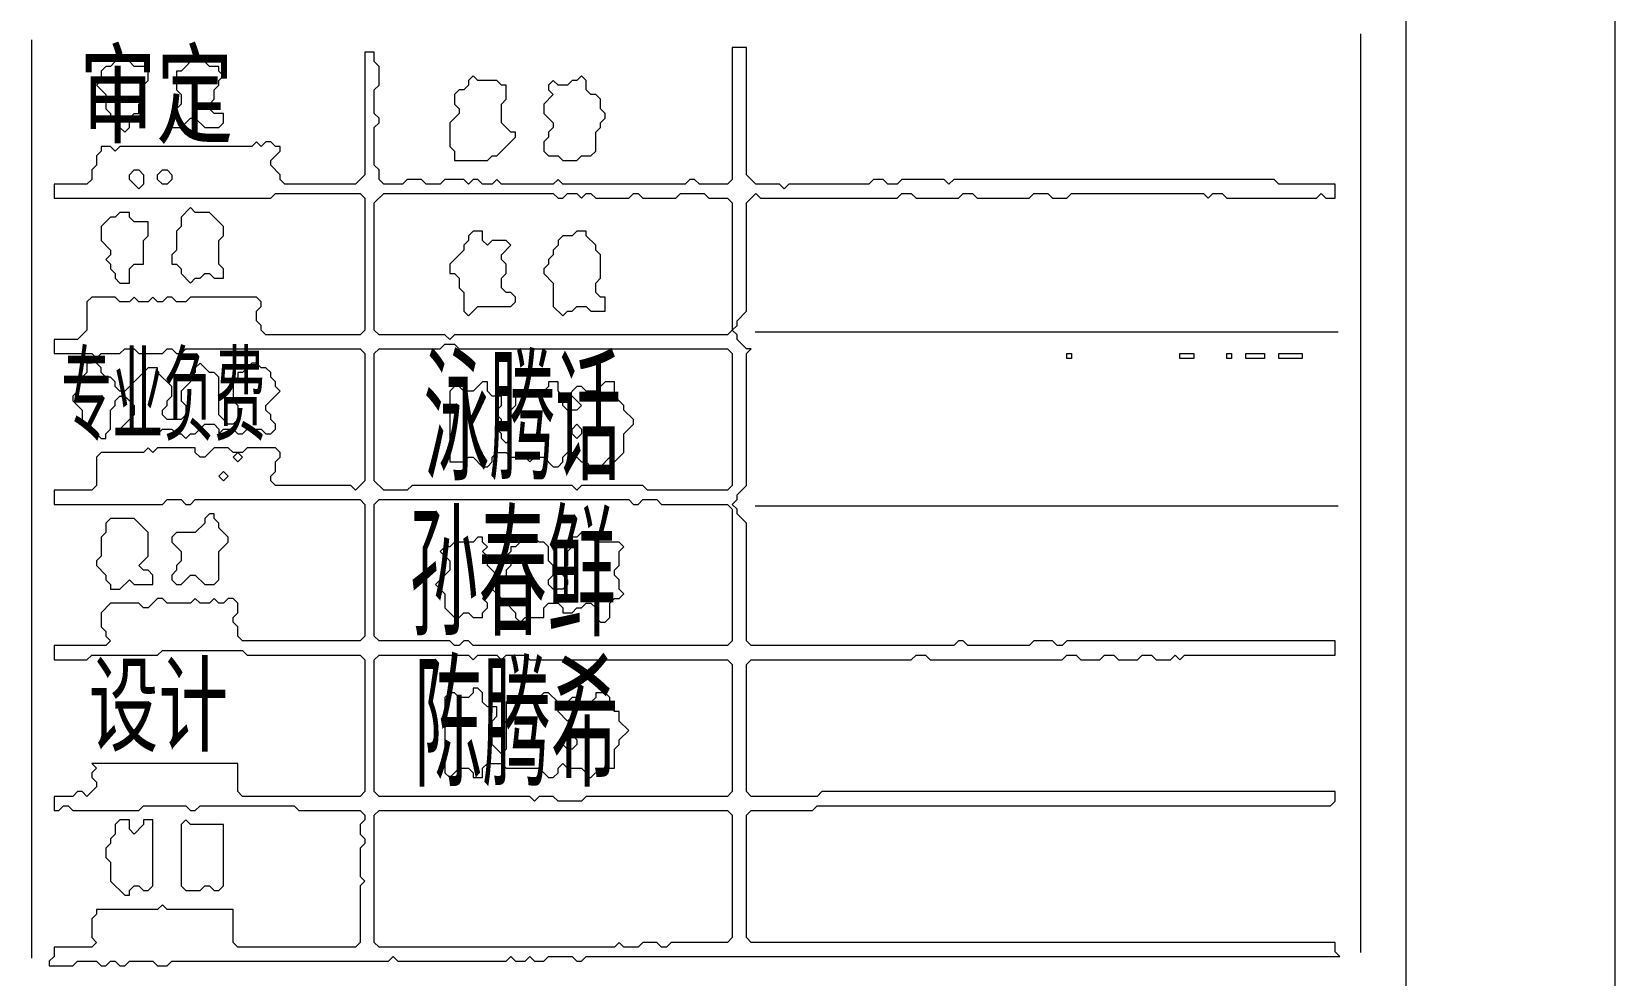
# Model space of a CAD drawing. Extents: x 20 to 3943, y 20 to 2783.
# Drawn here: x 3558.3 to 3894.5, y 410 to 610.4 of the extents above; entities that cross this region are included whole.
import ezdxf

# ---------------------------------------------------------------- set-up
doc = ezdxf.new("R2010")
doc.units = 0
for name, color, linetype, lineweight in [('OCR_TEXT', 6, 'Continuous', 0), ('TRACE_CURVE', 6, 'Continuous', 0), ('TRACE_STRAIGHT', 5, 'Continuous', 0), ('TRACE_TEXT_SYMBOL', 6, 'Continuous', 0)]:
    doc.layers.add(name, color=color, linetype=linetype, lineweight=lineweight)
doc.styles.add('wqy-unicode', font='wqy-unicode.lff')

msp = doc.modelspace()

# ---------------------------------------------------------------- linework, layer by layer
at = {"layer": 'TRACE_CURVE', "color": 6}
for points in [[(3707, 607), (3707, 579), (3706, 578), (3700, 578), (3699, 579), (3698, 579), (3697, 578), (3671, 578), (3670, 579), (3669, 578), (3658, 578), (3657, 579), (3656, 578), (3654, 578), (3653, 579), (3652, 579), (3651, 578), (3650, 579), (3646, 579), (3645, 578), (3642, 578), (3641, 579), (3638, 579), (3637, 578), (3633, 578), (3632, 579), (3632, 581), (3631, 582), (3631, 590), (3632, 591), (3632, 592), (3631, 593), (3631, 598), (3632, 599), (3632, 603), (3631, 604), (3631, 606), (3629, 606), (3629, 580), (3627, 578), (3612, 578), (3611, 579), (3611, 580), (3609, 582), (3609, 583), (3611, 585), (3611, 586), (3610, 586), (3609, 587), (3608, 587), (3607, 586), (3606, 587), (3605, 586), (3577, 586), (3576, 585), (3575, 586), (3573, 586), (3573, 585), (3572, 584), (3572, 582), (3571, 581), (3571, 579), (3570, 578), (3563, 578)], [(3710, 543), (3708, 545), (3708, 546), (3707, 547), (3708, 548), (3708, 549), (3710, 551), (3710, 574), (3712, 576), (3713, 575), (3742, 575), (3743, 576), (3745, 576), (3746, 575), (3755, 575), (3756, 576), (3758, 576), (3759, 575), (3770, 575), (3771, 576), (3774, 576), (3775, 575), (3778, 575), (3779, 576), (3807, 576), (3808, 575), (3809, 576), (3811, 576), (3812, 575), (3831, 575), (3832, 576), (3833, 575), (3835, 575), (3835, 578), (3823, 578), (3822, 579), (3754, 579), (3753, 578), (3752, 579), (3743, 579), (3742, 578), (3740, 578), (3739, 579), (3737, 579), (3736, 578), (3719, 578), (3718, 577), (3717, 578), (3712, 578), (3710, 580), (3710, 607), (3707, 607)], [(3563, 578), (3563, 575), (3609, 575), (3610, 576), (3628, 576), (3629, 575), (3629, 547), (3628, 546), (3608, 546), (3607, 547), (3607, 548), (3606, 549), (3606, 551), (3607, 552), (3607, 553), (3606, 554), (3592, 554), (3591, 553), (3589, 553), (3588, 554), (3587, 554), (3586, 553), (3585, 553), (3584, 554), (3583, 553), (3581, 553), (3580, 554), (3579, 553), (3577, 553), (3576, 554), (3571, 554), (3570, 553), (3570, 547), (3568, 545), (3563, 545), (3563, 542), (3571, 542), (3572, 541), (3571, 540), (3570, 540), (3570, 538), (3568, 536), (3568, 534), (3567, 533), (3567, 532), (3569, 530), (3569, 528), (3573, 524), (3574, 524), (3574, 525), (3575, 526), (3575, 530), (3576, 531), (3576, 532), (3577, 533), (3578, 533), (3580, 531), (3580, 529), (3577, 526), (3578, 525), (3585, 525), (3586, 526), (3588, 526), (3589, 525)], [(3585, 539), (3583, 539), (3578, 534), (3577, 534), (3576, 535), (3576, 536), (3575, 537), (3574, 537), (3573, 538), (3573, 539), (3572, 540), (3572, 541), (3573, 542), (3577, 542), (3578, 543), (3580, 543), (3581, 542), (3586, 542), (3587, 543), (3588, 543), (3589, 542), (3590, 542), (3591, 543), (3628, 543), (3629, 542), (3629, 515), (3627, 513), (3626, 514), (3610, 514), (3609, 515), (3609, 516), (3610, 517), (3610, 519), (3611, 520), (3611, 521), (3610, 522), (3604, 522), (3603, 521), (3601, 521), (3600, 522), (3597, 522), (3595, 520), (3594, 520), (3593, 521), (3593, 522), (3585, 522), (3584, 521), (3583, 522), (3582, 521), (3573, 521), (3572, 520), (3572, 514), (3571, 513), (3563, 513), (3563, 510), (3586, 510), (3587, 511), (3590, 511), (3591, 510), (3592, 510), (3593, 511), (3628, 511), (3629, 510), (3629, 482)], [(3675, 413), (3676, 414), (3836, 414), (3835, 415), (3835, 417), (3711, 417), (3710, 418), (3710, 444), (3711, 445), (3724, 445), (3725, 446), (3834, 446), (3835, 447), (3835, 449), (3726, 449), (3725, 448), (3711, 448), (3710, 449), (3710, 476), (3711, 477), (3745, 477), (3746, 478), (3748, 478), (3749, 477), (3777, 477), (3778, 478), (3780, 478), (3781, 477), (3785, 477), (3786, 478), (3788, 478), (3789, 477), (3793, 477), (3794, 478), (3796, 478), (3797, 477), (3800, 477), (3801, 478), (3802, 477), (3803, 478), (3835, 478), (3835, 481), (3778, 481), (3777, 480), (3776, 480), (3775, 481), (3771, 481), (3770, 480), (3757, 480), (3756, 481), (3755, 481), (3754, 480), (3711, 480), (3710, 481), (3710, 506), (3708, 508), (3708, 509), (3707, 510), (3708, 511), (3708, 512), (3710, 514), (3710, 542), (3711, 543), (3710, 543)], [(3589, 525), (3590, 525), (3591, 524), (3592, 525), (3593, 525), (3595, 527), (3597, 527), (3598, 526), (3598, 525), (3599, 526), (3601, 526), (3602, 525), (3603, 525), (3604, 526), (3607, 526), (3608, 525), (3609, 525), (3610, 526), (3610, 527), (3609, 528), (3609, 529), (3608, 530), (3608, 531), (3611, 534), (3610, 535), (3610, 536), (3609, 537), (3609, 538), (3608, 539), (3607, 539), (3606, 540), (3605, 540), (3603, 538), (3602, 538), (3602, 537), (3601, 536), (3601, 532), (3602, 531), (3602, 528), (3601, 527), (3600, 527), (3598, 529), (3598, 537), (3597, 538), (3596, 538), (3594, 540), (3593, 539), (3593, 538), (3592, 537), (3592, 536), (3590, 534), (3590, 532), (3591, 531), (3591, 529), (3590, 528), (3587, 528), (3586, 529), (3586, 530), (3587, 531), (3587, 532), (3588, 533), (3588, 535), (3585, 538), (3585, 539)], [(3629, 482), (3628, 481), (3603, 481), (3602, 482), (3602, 484), (3601, 485), (3601, 486), (3602, 487), (3602, 489), (3601, 490), (3600, 490), (3599, 489), (3598, 489), (3597, 490), (3596, 489), (3594, 489), (3593, 490), (3592, 489), (3587, 489), (3586, 490), (3585, 490), (3583, 488), (3582, 488), (3581, 489), (3575, 489), (3573, 487), (3573, 484), (3574, 483), (3574, 482), (3575, 481), (3574, 480), (3563, 480), (3563, 477), (3570, 477), (3571, 478), (3585, 478), (3586, 479), (3603, 479), (3604, 478), (3628, 478), (3629, 477), (3629, 449), (3628, 448), (3603, 448), (3602, 449), (3602, 455), (3571, 455), (3572, 454), (3571, 453), (3571, 452), (3572, 451), (3572, 450), (3570, 448), (3569, 449), (3568, 449), (3567, 448), (3563, 448), (3563, 445), (3564, 445), (3565, 446), (3566, 446), (3567, 445), (3581, 445), (3582, 446)], [(3582, 446), (3591, 446), (3592, 445), (3593, 445), (3594, 446), (3614, 446), (3615, 445), (3628, 445), (3629, 444), (3629, 443), (3628, 442), (3628, 440), (3629, 439), (3629, 438), (3628, 437), (3628, 431), (3629, 430), (3628, 429), (3628, 417), (3627, 416), (3602, 416), (3601, 417), (3601, 424), (3587, 424), (3586, 425), (3585, 424), (3572, 424), (3572, 423), (3571, 422), (3571, 418), (3572, 417), (3571, 416), (3563, 416), (3563, 414), (3562, 413), (3562, 412), (3567, 412), (3568, 413), (3572, 413), (3573, 412), (3574, 412), (3575, 413), (3576, 413), (3577, 412), (3578, 412), (3579, 413), (3584, 413), (3585, 412), (3587, 412), (3588, 413), (3634, 413), (3635, 414), (3636, 413), (3659, 413), (3660, 414), (3661, 413), (3663, 413), (3664, 414), (3665, 413), (3667, 413), (3668, 414), (3673, 414), (3674, 413), (3675, 413)]]:
    msp.add_lwpolyline(points, dxfattribs=at)
for points in [[(3579, 580), (3580, 581), (3581, 581), (3582, 580), (3582, 578), (3581, 577), (3579, 579)], [(3585, 580), (3586, 581), (3587, 581), (3588, 580), (3588, 579), (3587, 578), (3586, 578), (3585, 579)], [(3633, 576), (3669, 576), (3670, 575), (3671, 575), (3672, 576), (3674, 576), (3675, 575), (3676, 576), (3677, 576), (3678, 575), (3685, 575), (3686, 576), (3687, 576), (3688, 575), (3695, 575), (3696, 576), (3701, 576), (3702, 575), (3706, 575), (3707, 574), (3707, 547), (3706, 546), (3648, 546), (3647, 545), (3646, 546), (3632, 546), (3631, 547), (3631, 574)], [(3645, 543), (3646, 544), (3648, 544), (3649, 543), (3706, 543), (3707, 542), (3707, 514), (3706, 513), (3689, 513), (3688, 514), (3675, 514), (3674, 513), (3673, 514), (3639, 514), (3638, 513), (3633, 513), (3631, 515), (3631, 542), (3632, 543)], [(3601, 520), (3602, 521), (3603, 520), (3602, 519)], [(3598, 516), (3599, 517), (3600, 516), (3599, 515)], [(3631, 510), (3632, 511), (3685, 511), (3686, 510), (3687, 510), (3688, 511), (3691, 511), (3692, 510), (3706, 510), (3707, 509), (3707, 481), (3706, 480), (3652, 480), (3651, 481), (3650, 481), (3649, 480), (3648, 480), (3647, 481), (3632, 481), (3631, 482)], [(3631, 477), (3632, 478), (3651, 478), (3652, 477), (3653, 478), (3657, 478), (3658, 477), (3659, 478), (3663, 478), (3664, 477), (3706, 477), (3707, 476), (3707, 449), (3706, 448), (3676, 448), (3675, 447), (3670, 447), (3669, 448), (3666, 448), (3665, 447), (3664, 448), (3632, 448), (3631, 449)], [(3631, 444), (3632, 445), (3706, 445), (3707, 444), (3707, 418), (3706, 417), (3694, 417), (3693, 416), (3692, 416), (3691, 417), (3688, 417), (3687, 416), (3684, 416), (3683, 417), (3682, 416), (3632, 416), (3631, 417)]]:
    msp.add_lwpolyline(points, close=True, dxfattribs=at)
at = {"layer": 'TRACE_STRAIGHT', "color": 5}
for p, q in [((3850, 627), (3850, 76)), ((3894.44, 304.88), (3894.46, 618.63)), ((3558.26, 413.62), (3558.29, 608.63)), ((3840.44, 414.88), (3840.44, 609.88)), ((3711.87, 546.64), (3835.63, 546.61)), ((3711.88, 509.69), (3835.62, 509.69))]:
    msp.add_line(p, q, dxfattribs=at)
at = {"layer": 'TRACE_TEXT_SYMBOL', "color": 6}
for points in [[(3576, 604), (3575, 603), (3574, 603), (3573, 602), (3573, 600), (3572, 599), (3574, 597), (3574, 594), (3575, 593), (3575, 592), (3576, 591), (3576, 590), (3577, 590), (3578, 589), (3579, 590), (3579, 592), (3580, 593), (3581, 593), (3581, 595), (3582, 596), (3582, 599), (3583, 600), (3583, 603), (3580, 603), (3579, 604)], [(3593, 605), (3590, 602), (3589, 602), (3589, 598), (3590, 597), (3590, 595), (3588, 593), (3588, 590), (3590, 590), (3592, 592), (3593, 592), (3595, 590), (3598, 590), (3599, 591), (3599, 593), (3597, 593), (3596, 594), (3596, 595), (3597, 596), (3597, 598), (3598, 599), (3598, 600), (3599, 601), (3598, 602), (3598, 603), (3596, 603), (3594, 605)], [(3652, 601), (3651, 600), (3651, 599), (3650, 598), (3649, 598), (3648, 597), (3648, 595), (3649, 594), (3649, 593), (3647, 591), (3647, 586), (3648, 585), (3648, 583), (3655, 583), (3656, 584), (3657, 584), (3661, 588), (3661, 589), (3660, 589), (3658, 591), (3658, 595), (3659, 596), (3659, 599), (3658, 599), (3657, 600), (3653, 600)], [(3675, 601), (3674, 600), (3673, 600), (3672, 599), (3670, 599), (3669, 600), (3668, 599), (3668, 598), (3669, 597), (3667, 595), (3667, 593), (3669, 591), (3669, 590), (3668, 589), (3668, 588), (3667, 587), (3667, 585), (3668, 584), (3670, 584), (3671, 583), (3674, 583), (3675, 584), (3677, 584), (3678, 585), (3678, 589), (3679, 590), (3679, 591), (3680, 592), (3680, 593), (3679, 594), (3679, 596), (3678, 597), (3677, 597), (3676, 598), (3676, 600)], [(3577, 572), (3576, 571), (3575, 571), (3573, 569), (3573, 566), (3575, 564), (3575, 563), (3574, 562), (3575, 561), (3575, 560), (3576, 559), (3576, 558), (3577, 557), (3579, 557), (3579, 560), (3580, 561), (3582, 561), (3582, 566), (3583, 567), (3583, 570), (3580, 570), (3579, 571), (3579, 572)], [(3592, 573), (3590, 571), (3590, 569), (3589, 568), (3589, 564), (3588, 563), (3588, 561), (3589, 561), (3590, 560), (3590, 559), (3592, 557), (3593, 558), (3594, 558), (3595, 559), (3596, 559), (3597, 558), (3599, 558), (3599, 560), (3598, 561), (3598, 566), (3599, 567), (3599, 569), (3596, 572), (3593, 572)], [(3652, 568), (3651, 567), (3651, 566), (3650, 565), (3650, 564), (3647, 561), (3647, 559), (3648, 559), (3649, 558), (3649, 556), (3650, 555), (3650, 551), (3651, 550), (3653, 552), (3660, 552), (3661, 553), (3661, 554), (3660, 555), (3659, 555), (3658, 556), (3658, 558), (3659, 559), (3659, 561), (3658, 562), (3658, 563), (3660, 565), (3659, 566), (3656, 566), (3655, 565), (3654, 566), (3654, 568)], [(3674, 568), (3673, 567), (3671, 567), (3670, 566), (3670, 565), (3669, 564), (3669, 563), (3668, 562), (3668, 561), (3667, 560), (3667, 559), (3669, 557), (3669, 552), (3671, 550), (3672, 551), (3673, 551), (3674, 552), (3676, 552), (3677, 551), (3680, 551), (3680, 554), (3679, 554), (3678, 555), (3678, 557), (3679, 558), (3679, 563), (3678, 564), (3678, 565), (3676, 567), (3676, 568)], [(3778, 542), (3779, 542), (3779, 541), (3778, 541)], [(3802, 542), (3805, 542), (3805, 541), (3802, 541)], [(3812, 542), (3813, 542), (3813, 541), (3812, 541)], [(3816, 542), (3820, 542), (3820, 541), (3816, 541)], [(3823, 542), (3828, 542), (3828, 541), (3823, 541)], [(3671, 532), (3672, 533), (3673, 533), (3675, 531), (3674, 530), (3672, 530), (3671, 531)], [(3673, 526), (3674, 527), (3675, 526), (3675, 525), (3674, 524), (3673, 525)], [(3596, 508), (3595, 507), (3595, 506), (3593, 504), (3589, 504), (3588, 503), (3588, 502), (3590, 500), (3590, 498), (3589, 497), (3589, 496), (3588, 495), (3588, 494), (3589, 493), (3590, 493), (3592, 495), (3593, 495), (3595, 493), (3597, 493), (3598, 494), (3598, 500), (3600, 502), (3600, 503), (3598, 505), (3598, 506), (3597, 507), (3597, 508)], [(3575, 507), (3574, 506), (3574, 504), (3573, 503), (3573, 499), (3572, 498), (3572, 497), (3574, 495), (3574, 494), (3575, 493), (3575, 492), (3577, 492), (3579, 494), (3580, 493), (3584, 493), (3584, 495), (3583, 496), (3582, 496), (3581, 497), (3583, 499), (3583, 504), (3580, 507)], [(3671, 460), (3672, 461), (3673, 461), (3674, 460), (3674, 459), (3673, 458), (3672, 458), (3671, 459)], [(3577, 443), (3576, 442), (3576, 440), (3575, 439), (3575, 438), (3574, 437), (3574, 435), (3575, 434), (3575, 430), (3578, 427), (3579, 427), (3579, 428), (3580, 429), (3581, 429), (3582, 428), (3583, 428), (3584, 429), (3584, 443), (3582, 443), (3582, 442), (3580, 440), (3579, 441), (3579, 443)], [(3591, 443), (3590, 442), (3590, 429), (3591, 428), (3594, 428), (3595, 429), (3596, 429), (3597, 428), (3598, 428), (3599, 429), (3599, 442), (3592, 442)]]:
    msp.add_lwpolyline(points, close=True, dxfattribs=at)
for points in [[(3654, 536), (3652, 534), (3650, 534), (3649, 535), (3648, 535), (3647, 534), (3647, 519), (3650, 519), (3651, 520), (3652, 520), (3654, 518), (3655, 518), (3656, 519), (3656, 520), (3657, 521), (3659, 521), (3660, 520), (3663, 520), (3664, 519), (3665, 520), (3667, 520), (3669, 518), (3670, 518), (3671, 519), (3671, 520), (3672, 521), (3673, 521), (3675, 519), (3676, 519), (3677, 518), (3679, 518), (3681, 520), (3682, 519), (3684, 521), (3684, 525), (3686, 527), (3686, 528), (3684, 530), (3684, 531), (3682, 533), (3682, 536), (3680, 536), (3678, 534), (3676, 534), (3675, 535), (3674, 535), (3672, 533), (3671, 533), (3670, 534), (3670, 536), (3668, 536), (3668, 535), (3667, 534), (3661, 534), (3661, 531), (3660, 530), (3660, 524), (3659, 523), (3658, 524), (3658, 525), (3657, 526), (3658, 527), (3658, 528), (3657, 529)], [(3657, 529), (3657, 530), (3658, 531), (3658, 533), (3656, 533), (3655, 534), (3655, 536), (3654, 536)], [(3675, 504), (3674, 503), (3673, 503), (3673, 501), (3672, 500), (3672, 497), (3671, 496), (3671, 495), (3672, 494), (3672, 493), (3671, 492), (3669, 492), (3668, 493), (3668, 494), (3669, 495), (3669, 497), (3668, 498), (3668, 501), (3667, 502), (3666, 502), (3665, 503), (3663, 503), (3661, 501), (3660, 501), (3660, 500), (3659, 499), (3660, 498), (3660, 497), (3659, 496), (3659, 495), (3658, 494), (3655, 497), (3655, 499), (3654, 500), (3655, 501), (3654, 502), (3654, 503), (3653, 503), (3652, 502), (3648, 502), (3647, 501), (3646, 501), (3645, 500), (3647, 498), (3647, 496), (3646, 495), (3645, 495), (3645, 494), (3644, 493), (3646, 491), (3646, 488), (3648, 486), (3649, 486), (3650, 487), (3651, 487), (3652, 486), (3654, 486), (3654, 487), (3655, 488), (3655, 489), (3654, 490), (3656, 492), (3658, 490), (3658, 489)], [(3658, 489), (3659, 489), (3661, 487), (3661, 486), (3662, 485), (3663, 486), (3667, 486), (3667, 488), (3668, 489), (3670, 489), (3671, 488), (3671, 487), (3673, 487), (3674, 488), (3675, 488), (3676, 489), (3677, 489), (3678, 488), (3678, 486), (3679, 485), (3680, 485), (3681, 486), (3681, 489), (3682, 490), (3683, 490), (3684, 491), (3683, 492), (3683, 494), (3682, 495), (3682, 496), (3683, 497), (3683, 500), (3684, 501), (3683, 502), (3678, 502), (3677, 503), (3676, 503), (3675, 504)], [(3652, 471), (3652, 470), (3651, 469), (3649, 469), (3648, 470), (3647, 470), (3646, 469), (3646, 453), (3647, 452), (3649, 454), (3651, 454), (3652, 453), (3652, 452), (3654, 452), (3654, 454), (3655, 455), (3658, 455), (3659, 454), (3666, 454), (3668, 452), (3669, 452), (3670, 453), (3670, 454), (3671, 455), (3672, 454), (3675, 454), (3676, 453), (3676, 452), (3677, 452), (3679, 454), (3682, 454), (3682, 458), (3683, 459), (3683, 460), (3685, 462), (3683, 464), (3683, 466), (3682, 466), (3681, 467), (3681, 469), (3680, 470), (3678, 470), (3678, 469), (3677, 468), (3675, 468), (3674, 469), (3673, 469), (3672, 468), (3673, 467), (3673, 465), (3672, 464), (3670, 466), (3670, 468), (3668, 470), (3667, 470), (3665, 468), (3664, 469), (3660, 469), (3659, 468), (3659, 458), (3658, 457), (3656, 459), (3656, 464), (3657, 465)], [(3657, 465), (3657, 467), (3655, 467), (3654, 468), (3654, 470), (3653, 471), (3652, 471)]]:
    msp.add_lwpolyline(points, dxfattribs=at)

# ---------------------------------------------------------------- texts
at = {"layer": 'OCR_TEXT', "color": 6, "style": 'wqy-unicode'}
for s, height, width, p in [('审定', 17.16, 0.698301, (3568.38, 588.45)), ('专业负费', 16.38, 0.485976, (3564.5, 525.29)), ('泳腾话', 22.62, 0.452449, (3641.5, 517.55)), ('孙春鲜', 22.62, 0.472741, (3638.52, 484.55)), ('设计', 16.38, 0.663363, (3570.35, 459.29)), ('陈腾希', 22.62, 0.469008, (3639.51, 452.55))]:
    msp.add_text(s, height=height, dxfattribs=dict(at, width=width)).set_placement(p)

doc.saveas('drawing.dxf')
